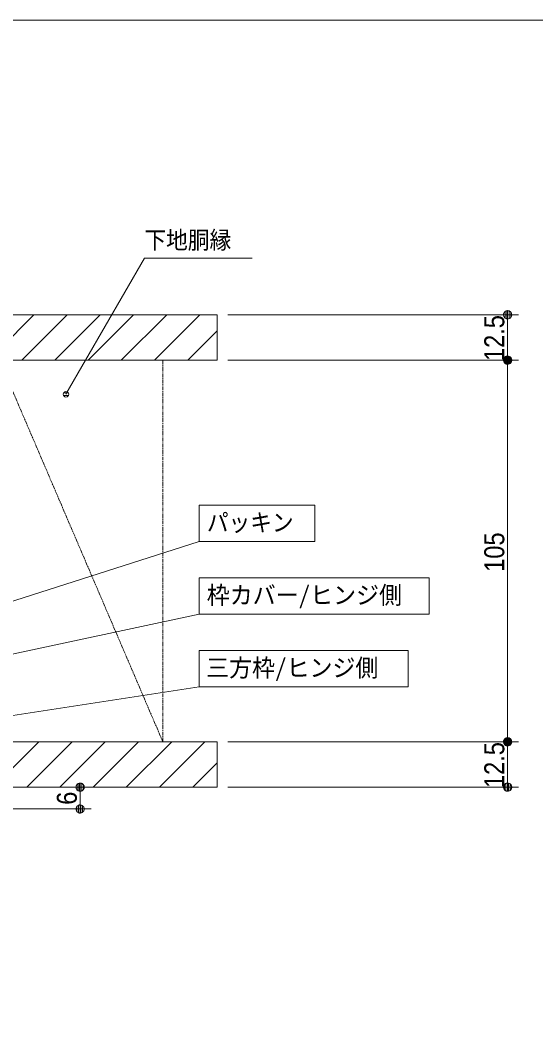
# Model space of a CAD drawing. Units: millimetres, scale not verified, with parts at other scales. Extents: x -4547 to 4547, y -2284 to 2284.
# Drawn here: x -1562 to -852, y 700 to 2078 of the extents above; entities that cross this region are included whole.
import ezdxf
from ezdxf.enums import TextEntityAlignment as Align

# ---------------------------------------------------------------- set-up
doc = ezdxf.new("R2010")
doc.units = ezdxf.units.MM
doc.header["$LTSCALE"] = 20
doc.linetypes.add('DOUBLE_CHAIN1', pattern=[8.8, 5, -1, 0.6, -0.6, 0.6, -1])
for name, color, linetype, lineweight in [('0-0_3一般', 7, 'Continuous', 9), ('0-2_0', 7, 'Continuous', 9), ('0-3_2寸法-3', 7, 'Continuous', 9), ('0-4_2寸法-1', 7, 'Continuous', 9), ('0-5_1図面枠', 7, 'Continuous', 9)]:
    doc.layers.add(name, color=color, linetype=linetype, lineweight=lineweight)
doc.styles.add('ＭＳ ゴシック', font='')
doc.styles.add('ＭＳ Ｐゴシック', font='')
doc.styles.get('ＭＳ ゴシック').set_extended_font_data('MS Gothic')
doc.styles.get('ＭＳ Ｐゴシック').set_extended_font_data('MS PGothic')

# ---------------------------------------------------------------- blocks, each defined once
blk = doc.blocks.new('グループ-84')
at = {"layer": '0-0_3一般', "linetype": 'DOUBLE_CHAIN1'}
for p, q in [((-5000, 33440), (993.9, 33440)), ((-500, 21690), (-5000, 32190)), ((993.9, 32190), (-5000, 32190)), ((-500, 21690), (-500, 32190)), ((-5300, 21690), (993.9, 21690)), ((993.9, 20440), (-5300, 20440))]:
    blk.add_line(p, q, dxfattribs=at)
at = {"layer": '0-0_3一般'}
for p, q in [((-5000, 32490.4), (-4050.4, 33440)), ((-4386, 32190), (-3136, 33440)), ((-3471.6, 32190), (-2221.6, 33440)), ((-2557.2, 32190), (-1307.2, 33440)), ((-1642.8, 32190), (-392.8, 33440)), ((-728.4, 32190), (521.6, 33440)), ((186, 32190), (993.9, 32997.9)), ((-5163.2, 20440), (-3913.2, 21690)), ((-4248.8, 20440), (-2998.8, 21690)), ((-3334.4, 20440), (-2084.4, 21690)), ((-2420, 20440), (-1170, 21690)), ((-1505.6, 20440), (-255.6, 21690)), ((-591.2, 20440), (658.8, 21690)), ((323.2, 20440), (993.9, 21110.7))]:
    blk.add_line(p, q, dxfattribs=at)
for points in [[(993.9, 32190), (-5000, 32190), (-5000, 33440), (993.9, 33440)], [(993.9, 21690), (-5300, 21690), (-5300, 20440), (993.9, 20440)]]:
    blk.add_lwpolyline(points, close=True, dxfattribs=at)
blk = doc.blocks.new('グループ-99')
at = {"layer": '0-0_3一般'}
blk.add_blockref('グループ-84', (0, 0), dxfattribs=at)
blk = doc.blocks.new('グループ-108')
at = {"layer": '0-0_3一般'}
blk.add_blockref('グループ-99', (0, 0), dxfattribs=at)
blk = doc.blocks.new('_Dot')
at = {"layer": '0-2_0'}
for p, q in [((-10, 0), (-20, 0)), ((9.78, 2), (-9.78, 2)), ((7.99, 6), (-7.99, 6)), ((9.16, -3.98), (-9.16, -3.98)), ((6, -7.98), (-6, -7.98))]:
    blk.add_line(p, q, dxfattribs=at)
for points in [[(10, 0), (9.92, 1.25), (9.69, 2.49), (9.3, 3.68), (8.76, 4.82), (8.09, 5.88), (7.29, 6.85), (6.37, 7.71), (5.36, 8.44), (4.26, 9.05), (3.09, 9.51), (1.87, 9.82), (0.63, 9.98), (-0.63, 9.98), (-1.87, 9.82), (-3.09, 9.51), (-4.26, 9.05), (-5.36, 8.44), (-6.37, 7.71), (-7.29, 6.85), (-8.09, 5.88), (-8.76, 4.82), (-9.3, 3.68), (-9.69, 2.49), (-9.92, 1.25), (-10, 0), (0, 0)], [(-10, 0), (-9.92, -1.25), (-9.69, -2.49), (-9.3, -3.68), (-8.76, -4.82), (-8.09, -5.88), (-7.29, -6.85), (-6.37, -7.71), (-5.36, -8.44), (-4.26, -9.05), (-3.09, -9.51), (-1.87, -9.82), (-0.63, -9.98), (0.63, -9.98), (1.87, -9.82), (3.09, -9.51), (4.26, -9.05), (5.36, -8.44), (6.37, -7.71), (7.29, -6.85), (8.09, -5.88), (8.76, -4.82), (9.3, -3.68), (9.69, -2.49), (9.92, -1.25), (10, 0), (0, 0)]]:
    blk.add_lwpolyline(points, close=True, dxfattribs=at)
blk = doc.blocks.new('グループ-140')
at = {"layer": '0-5_1図面枠'}
blk.add_lwpolyline([(-60000, 41550), (60000, 41550), (60000, -41550), (-60000, -41550)], close=True, dxfattribs=at)
blk = doc.blocks.new('図面枠')
at = {"layer": '0-5_1図面枠'}
blk.add_blockref('グループ-140', (0, 0), dxfattribs=at)

msp = doc.modelspace()

# ---------------------------------------------------------------- linework, layer by layer
at = {"layer": '0-3_2寸法-3'}
for p, q in [((-1495.63, 1560.77), (-1502.26, 1560.77)), ((-1495.94, 1564.77), (-1501.95, 1564.77)), ((-1661.67, 1249.59), (-1315.62, 1360)), ((-1629.63, 1193), (-1315.62, 1260)), ((-1590.62, 1118), (-1315.62, 1160))]:
    msp.add_line(p, q, dxfattribs=at)
msp.add_lwpolyline([(-1242.54, 1750), (-1390.71, 1750), (-1498.94, 1562.53)], dxfattribs=at)
for points in [[(-1315.62, 1410), (-1156.31, 1410), (-1156.31, 1360), (-1315.62, 1360)], [(-1315.62, 1310), (-998.74, 1310), (-998.74, 1260), (-1315.62, 1260)], [(-1315.62, 1210), (-1027.82, 1210), (-1027.82, 1160), (-1315.62, 1160)]]:
    msp.add_lwpolyline(points, close=True, dxfattribs=at)
msp.add_circle((-1498.94, 1562.53), 3.75, dxfattribs=at)
msp.add_circle((-1498.94, 1562.53), 3.75, dxfattribs=at)
at = {"layer": '0-4_2寸法-1'}
for p, q in [((-1275.93, 1672), (-875.93, 1672)), ((-890.93, 1660.74), (-890.93, 1620.76)), ((-1275.93, 1609.5), (-875.93, 1609.5)), ((-1275.93, 1609.5), (-875.93, 1609.5)), ((-890.93, 1598.24), (-890.93, 1095.76)), ((-1275.93, 1084.5), (-875.93, 1084.5)), ((-1275.93, 1084.5), (-875.93, 1084.5)), ((-890.93, 1033.26), (-890.93, 1073.24)), ((-1463.28, 1022), (-1494.48, 1022)), ((-1275.93, 1022), (-875.93, 1022)), ((-1479.48, 1010.74), (-1479.48, 1003.26)), ((-1590.63, 992), (-1464.48, 992))]:
    msp.add_line(p, q, dxfattribs=at)

# ---------------------------------------------------------------- block references
at = {"layer": '0-0_3一般', "xscale": 0.05, "yscale": 0.05}
msp.add_blockref('グループ-108', (-1340.62, 0), dxfattribs=at)
at = {"layer": '0-4_2寸法-1', "xscale": 0.5627563, "yscale": 0.5627563}
for p, rotation in [((-890.93, 1672), 90), ((-890.93, 1609.5), 270), ((-890.93, 1609.5), 90), ((-890.93, 1084.5), 270), ((-890.93, 1084.5), 90), ((-890.93, 1022), 270), ((-1479.48, 1022), 90), ((-1479.48, 992), 270)]:
    msp.add_blockref('_Dot', p, dxfattribs=dict(at, rotation=rotation))
at = {"layer": '0-5_1図面枠', "xscale": 0.05, "yscale": 0.05}
msp.add_blockref('図面枠', (-1340.62, 0), dxfattribs=at)

# ---------------------------------------------------------------- texts
at = {"layer": '0-3_2寸法-3', "style": 'ＭＳ ゴシック'}
for s, height, width, p in [('下地胴縁', 24.34, 0.9, (-1390.98, 1755.32)), ('パッキン', 24.34, 0.9, (-1305, 1366.68)), ('枠カバー/ヒンジ側', 24.41, 0.95, (-1305.15, 1266.77)), ('三方枠/ヒンジ側', 24.41, 0.95, (-1306.02, 1166.77))]:
    msp.add_text(s, height=height, dxfattribs=dict(at, width=width)).set_placement(p, align=Align.BOTTOM_LEFT)
at = {"layer": '0-4_2寸法-1', "style": 'ＭＳ Ｐゴシック', "width": 0.9}
for s, p in [('12.5', (-887.21, 1608.34)), ('105', (-887.21, 1318.33)), ('12.5', (-887.21, 1020.84)), ('6', (-1475.69, 997.78))]:
    msp.add_text(s, height=27.57, rotation=90, dxfattribs=at).set_placement(p, align=Align.BOTTOM_LEFT)

doc.saveas('drawing.dxf')
